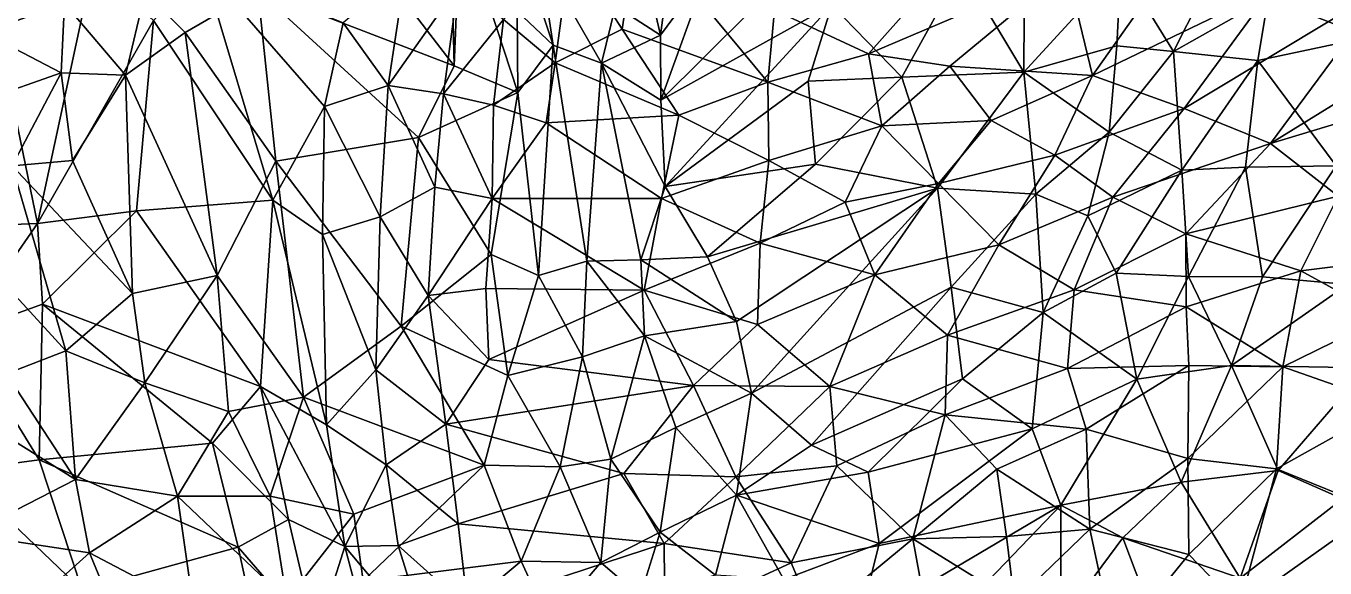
# Model space of a CAD drawing. Header units: metres. Extents: x -887 to 648, y -818 to 707.
# Drawn here: x -321 to 202, y -394 to -176 of the extents above; entities that cross this region are included whole.
import ezdxf

# ---------------------------------------------------------------- set-up
doc = ezdxf.new("R2010")
doc.units = ezdxf.units.M

msp = doc.modelspace()

# ---------------------------------------------------------------- linework, layer by layer
at = {"layer": '10k-small'}
for points in [[(-148.42, -191.85, -613.54), (-180.88, -149.43, -611.93), (-149.79, -135.46, -589.4)], [(-148.42, -191.85, -613.54), (-149.79, -135.46, -589.4), (-145.99, -131.81, -585.45)], [(-122.87, -202.6, -606.39), (-148.42, -191.85, -613.54), (-145.99, -131.81, -585.45)], [(-122.87, -202.6, -606.39), (-145.99, -131.81, -585.45), (-123.06, -169.87, -591.87)], [(-80.88, -177.15, 651.73), (-74.57, -135.22, 621.56), (-101.68, -144.79, 622.3)], [(-22.24, -198.41, 686.6), (-74.57, -135.22, 621.56), (-80.88, -177.15, 651.73)], [(-22.24, -198.41, 686.6), (-19.56, -169.42, 665.07), (-74.57, -135.22, 621.56)], [(-107.78, -190.72, 650.97), (-101.68, -144.79, 622.3), (-128.65, -173.27, 635.18)], [(-107.78, -190.72, 650.97), (-80.88, -177.15, 651.73), (-101.68, -144.79, 622.3)], [(18.38, -187.04, 688.96), (58.88, -141.48, 659.98), (-19.56, -169.42, 665.07)], [(18.38, -187.04, 688.96), (98.26, -152.93, 675.25), (58.88, -141.48, 659.98)], [(80.85, -194.47, -688.14), (55.91, -152.68, -668.2), (81.17, -146.41, -677.24)], [(80.85, -194.47, -688.14), (81.17, -146.41, -677.24), (119.9, -151.74, -690.63)], [(141.08, -186.12, -699.84), (119.9, -151.74, -690.63), (162.86, -143.06, -694.1)], [(141.08, -186.12, -699.84), (162.86, -143.06, -694.1), (179.26, -164.48, -697.57)], [(219.41, -180.31, -693.51), (179.26, -164.48, -697.57), (207.65, -141.53, -690.44)], [(-316.26, -255.37, 717.58), (-293.84, -151.07, 698.28), (-334.07, -169.28, 711.7)], [(-316.26, -255.37, 717.58), (-269.56, -173.63, 692.63), (-293.84, -151.07, 698.28)], [(-148.42, -191.85, -613.54), (-227.55, -161.46, -637.29), (-180.88, -149.43, -611.93)], [(-108.54, -183.52, -595.48), (-117.46, -156.78, -599.37), (-114.07, -147.37, -605.19)], [(-89.16, -190.79, -598.6), (-108.54, -183.52, -595.48), (-114.07, -147.37, -605.19)], [(-89.16, -190.79, -598.6), (-114.07, -147.37, -605.19), (-83.51, -167.94, -605.28)], [(-65.45, -179.55, -601.58), (-83.51, -167.94, -605.28), (-72.22, -149.84, -609.8)], [(-63.32, -164.31, -597.19), (-65.45, -179.55, -601.58), (-72.22, -149.84, -609.8)], [(-338.01, -178.44, -671.09), (-357.65, -151.68, -677.24), (-305.33, -166.82, -664.48)], [(-221.52, -245.96, 678.67), (-249.47, -152.19, 680.44), (-269.56, -173.63, 692.63)], [(-221.52, -245.96, 678.67), (-200.71, -208.22, 662.86), (-249.47, -152.19, 680.44)], [(-200.71, -208.22, 662.86), (-193.2, -174.56, 650.47), (-249.47, -152.19, 680.44)], [(-175.07, -199.76, 650.66), (-168.04, -153.68, 629.2), (-193.2, -174.56, 650.47)], [(-175.07, -199.76, 650.66), (-146.98, -159.96, 627.44), (-168.04, -153.68, 629.2)], [(-108.54, -183.52, -595.48), (-123.06, -169.87, -591.87), (-117.46, -156.78, -599.37)], [(-65.26, -205.78, -613.29), (-65.45, -179.55, -601.58), (-46.64, -154.03, -605.77)], [(-65.45, -179.55, -601.58), (-63.32, -164.31, -597.19), (-46.64, -154.03, -605.77)], [(-65.26, -205.78, -613.29), (-46.64, -154.03, -605.77), (-12.04, -152.73, -630.54)], [(-65.26, -205.78, -613.29), (-12.04, -152.73, -630.54), (3.53, -167.48, -645.97)], [(31.8, -196.45, -667.92), (3.53, -167.48, -645.97), (55.91, -152.68, -668.2)], [(51.09, -192.08, 698.65), (98.26, -152.93, 675.25), (18.38, -187.04, 688.96)], [(31.8, -196.45, -667.92), (55.91, -152.68, -668.2), (80.85, -194.47, -688.14)], [(108.48, -195.83, 707.54), (98.26, -152.93, 675.25), (51.09, -192.08, 698.65)], [(80.85, -194.47, -688.14), (119.9, -151.74, -690.63), (118.39, -183.8, -696.24)], [(108.48, -195.83, 707.54), (137.11, -155.3, 680.74), (98.26, -152.93, 675.25)], [(108.48, -195.83, 707.54), (180.72, -160.92, 684.64), (137.11, -155.3, 680.74)], [(141.08, -186.12, -699.84), (118.39, -183.8, -696.24), (119.9, -151.74, -690.63)], [(-256.73, -178.5, -652.25), (-272.91, -162.24, -654.41), (-227.55, -161.46, -637.29)], [(-220.29, -230.31, -656.09), (-256.73, -178.5, -652.25), (-227.55, -161.46, -637.29)], [(-220.29, -230.31, -656.09), (-227.55, -161.46, -637.29), (-162.76, -220.75, -629.85)], [(-162.76, -220.75, -629.85), (-227.55, -161.46, -637.29), (-148.42, -191.85, -613.54)], [(-152.73, -203.12, 648.35), (-146.98, -159.96, 627.44), (-175.07, -199.76, 650.66)], [(-152.73, -203.12, 648.35), (-128.65, -173.27, 635.18), (-146.98, -159.96, 627.44)], [(145.46, -209.13, 715.25), (180.72, -160.92, 684.64), (108.48, -195.83, 707.54)], [(180.15, -223.11, 718.79), (226.99, -159.88, 680.63), (145.46, -209.13, 715.25)], [(145.46, -209.13, 715.25), (226.99, -159.88, 680.63), (180.72, -160.92, 684.64)], [(180.15, -223.11, 718.79), (253.89, -177.72, 684.98), (226.99, -159.88, 680.63)], [(-306.72, -194.74, -667.33), (-338.01, -178.44, -671.09), (-305.33, -166.82, -664.48)], [(-280.85, -195.6, -662.63), (-306.72, -194.74, -667.33), (-305.33, -166.82, -664.48)], [(-280.85, -195.6, -662.63), (-305.33, -166.82, -664.48), (-272.91, -162.24, -654.41)], [(-280.85, -195.6, -662.63), (-272.91, -162.24, -654.41), (-256.73, -178.5, -652.25)], [(175.12, -189.81, -700.32), (141.08, -186.12, -699.84), (179.26, -164.48, -697.57)], [(175.12, -189.81, -700.32), (179.26, -164.48, -697.57), (219.41, -180.31, -693.51)], [(-358.72, -257.14, 727.93), (-316.26, -255.37, 717.58), (-334.07, -169.28, 711.7)], [(-122.87, -202.6, -606.39), (-123.06, -169.87, -591.87), (-108.54, -183.52, -595.48)], [(-89.16, -190.79, -598.6), (-83.51, -167.94, -605.28), (-65.45, -179.55, -601.58)], [(-63.47, -240.49, -624.87), (-65.26, -205.78, -613.29), (3.53, -167.48, -645.97)], [(-63.47, -240.49, -624.87), (3.53, -167.48, -645.97), (-5.93, -198.08, -648.48)], [(-22.24, -198.41, 686.6), (18.38, -187.04, 688.96), (-19.56, -169.42, 665.07)], [(-5.93, -198.08, -648.48), (3.53, -167.48, -645.97), (31.8, -196.45, -667.92)], [(-316.26, -255.37, 717.58), (-276.37, -250.31, 702.54), (-269.56, -173.63, 692.63)], [(-276.37, -250.31, 702.54), (-221.52, -245.96, 678.67), (-269.56, -173.63, 692.63)], [(-200.71, -208.22, 662.86), (-175.07, -199.76, 650.66), (-193.2, -174.56, 650.47)], [(-132.59, -207.68, 652.85), (-128.65, -173.27, 635.18), (-152.73, -203.12, 648.35)], [(-132.59, -207.68, 652.85), (-107.78, -190.72, 650.97), (-128.65, -173.27, 635.18)], [(-58, -211.74, 682.99), (-80.88, -177.15, 651.73), (-107.78, -190.72, 650.97)], [(-58, -211.74, 682.99), (-22.24, -198.41, 686.6), (-80.88, -177.15, 651.73)], [(180.15, -223.11, 718.79), (298.64, -187.34, 679.83), (253.89, -177.72, 684.98)], [(-337.33, -205.49, -672.11), (-338.01, -178.44, -671.09), (-306.72, -194.74, -667.33)], [(-243.85, -276.35, -676.04), (-280.85, -195.6, -662.63), (-256.73, -178.5, -652.25)], [(-243.85, -276.35, -676.04), (-256.73, -178.5, -652.25), (-220.29, -230.31, -656.09)], [(-65.26, -205.78, -613.29), (-89.16, -190.79, -598.6), (-65.45, -179.55, -601.58)], [(206.64, -232.09, -694.08), (175.12, -189.81, -700.32), (219.41, -180.31, -693.51)], [(-114.54, -276.26, -629.8), (-122.87, -202.6, -606.39), (-108.54, -183.52, -595.48)], [(-114.54, -276.26, -629.8), (-108.54, -183.52, -595.48), (-95.03, -270.53, -625.38)], [(-95.03, -270.53, -625.38), (-108.54, -183.52, -595.48), (-89.16, -190.79, -598.6)], [(23.67, -216.06, 709.89), (18.38, -187.04, 688.96), (-22.24, -198.41, 686.6)], [(23.67, -216.06, 709.89), (51.09, -192.08, 698.65), (18.38, -187.04, 688.96)], [(115.29, -218.54, -698.03), (80.85, -194.47, -688.14), (118.39, -183.8, -696.24)], [(115.29, -218.54, -698.03), (118.39, -183.8, -696.24), (141.08, -186.12, -699.84)], [(144.53, -233.85, -699.9), (115.29, -218.54, -698.03), (141.08, -186.12, -699.84)], [(144.53, -233.85, -699.9), (141.08, -186.12, -699.84), (175.12, -189.81, -700.32)], [(207.44, -244.35, 721.13), (298.64, -187.34, 679.83), (180.15, -223.11, 718.79)], [(-162.76, -220.75, -629.85), (-148.42, -191.85, -613.54), (-122.87, -202.6, -606.39)], [(-111.46, -214.84, 663.2), (-107.78, -190.72, 650.97), (-132.59, -207.68, 652.85)], [(-111.46, -214.84, 663.2), (-58, -211.74, 682.99), (-107.78, -190.72, 650.97)], [(-95.03, -270.53, -625.38), (-89.16, -190.79, -598.6), (-73.29, -270.02, -628.88)], [(-73.29, -270.02, -628.88), (-89.16, -190.79, -598.6), (-63.47, -240.49, -624.87)], [(-63.47, -240.49, -624.87), (-89.16, -190.79, -598.6), (-65.26, -205.78, -613.29)], [(23.67, -216.06, 709.89), (67.74, -213.94, 715.47), (51.09, -192.08, 698.65)], [(67.74, -213.94, 715.47), (108.48, -195.83, 707.54), (51.09, -192.08, 698.65)], [(144.53, -233.85, -699.9), (175.12, -189.81, -700.32), (170.14, -232.65, -698.98)], [(170.14, -232.65, -698.98), (175.12, -189.81, -700.32), (206.64, -232.09, -694.08)], [(-326.45, -232.19, -674.95), (-337.33, -205.49, -672.11), (-306.72, -194.74, -667.33)], [(-326.45, -232.19, -674.95), (-306.72, -194.74, -667.33), (-302.06, -230, -673.21)], [(-302.06, -230, -673.21), (-306.72, -194.74, -667.33), (-280.85, -195.6, -662.63)], [(-277.93, -283.58, -683.19), (-302.06, -230, -673.21), (-280.85, -195.6, -662.63)], [(-277.93, -283.58, -683.19), (-280.85, -195.6, -662.63), (-243.85, -276.35, -676.04)], [(-63.47, -240.49, -624.87), (-5.93, -198.08, -648.48), (-2.93, -231.54, -656.54)], [(-21.71, -230, 705.83), (-22.24, -198.41, 686.6), (-58, -211.74, 682.99)], [(-21.71, -230, 705.83), (23.67, -216.06, 709.89), (-22.24, -198.41, 686.6)], [(-2.93, -231.54, -656.54), (-5.93, -198.08, -648.48), (31.8, -196.45, -667.92)], [(46.13, -241.08, -679.94), (-2.93, -231.54, -656.54), (31.8, -196.45, -667.92)], [(46.13, -241.08, -679.94), (31.8, -196.45, -667.92), (80.85, -194.47, -688.14)], [(85.66, -243.58, -691.93), (46.13, -241.08, -679.94), (80.85, -194.47, -688.14)], [(93.42, -227.85, 724.9), (108.48, -195.83, 707.54), (67.74, -213.94, 715.47)], [(85.66, -243.58, -691.93), (80.85, -194.47, -688.14), (115.29, -218.54, -698.03)], [(93.42, -227.85, 724.9), (145.46, -209.13, 715.25), (108.48, -195.83, 707.54)], [(-178.21, -252.75, 665.25), (-175.07, -199.76, 650.66), (-200.71, -208.22, 662.86)], [(-178.21, -252.75, 665.25), (-156.24, -240.79, 661.83), (-175.07, -199.76, 650.66)], [(-156.24, -240.79, 661.83), (-152.73, -203.12, 648.35), (-175.07, -199.76, 650.66)], [(-133.53, -267.89, -632.74), (-162.76, -220.75, -629.85), (-122.87, -202.6, -606.39)], [(-133.13, -245.34, 668.74), (-152.73, -203.12, 648.35), (-156.24, -240.79, 661.83)], [(-133.13, -245.34, 668.74), (-132.59, -207.68, 652.85), (-152.73, -203.12, 648.35)], [(-114.54, -276.26, -629.8), (-133.53, -267.89, -632.74), (-122.87, -202.6, -606.39)], [(-201.43, -259.82, 672.23), (-200.71, -208.22, 662.86), (-221.52, -245.96, 678.67)], [(-201.43, -259.82, 672.23), (-178.21, -252.75, 665.25), (-200.71, -208.22, 662.86)], [(-133.13, -245.34, 668.74), (-111.46, -214.84, 663.2), (-132.59, -207.68, 652.85)], [(116.67, -244.8, 732.08), (145.46, -209.13, 715.25), (93.42, -227.85, 724.9)], [(116.67, -244.8, 732.08), (180.15, -223.11, 718.79), (145.46, -209.13, 715.25)], [(-65.03, -245.34, 697.63), (-58, -211.74, 682.99), (-111.46, -214.84, 663.2)], [(-65.03, -245.34, 697.63), (-21.71, -230, 705.83), (-58, -211.74, 682.99)], [(46.47, -239.25, 725.85), (67.74, -213.94, 715.47), (23.67, -216.06, 709.89)], [(46.47, -239.25, 725.85), (93.42, -227.85, 724.9), (67.74, -213.94, 715.47)], [(-133.13, -245.34, 668.74), (-65.03, -245.34, 697.63), (-111.46, -214.84, 663.2)], [(8.9, -246.79, 722.31), (23.67, -216.06, 709.89), (-21.71, -230, 705.83)], [(8.9, -246.79, 722.31), (46.47, -239.25, 725.85), (23.67, -216.06, 709.89)], [(106.7, -252.29, -695.33), (85.66, -243.58, -691.93), (115.29, -218.54, -698.03)], [(106.7, -252.29, -695.33), (115.29, -218.54, -698.03), (144.53, -233.85, -699.9)], [(-169.74, -296.68, -653.87), (-220.29, -230.31, -656.09), (-162.76, -220.75, -629.85)], [(-169.74, -296.68, -653.87), (-162.76, -220.75, -629.85), (-133.53, -267.89, -632.74)], [(146.12, -259.48, 734.74), (180.15, -223.11, 718.79), (116.67, -244.8, 732.08)], [(146.12, -259.48, 734.74), (207.44, -244.35, 721.13), (180.15, -223.11, 718.79)], [(-277.93, -283.58, -683.19), (-326.45, -232.19, -674.95), (-302.06, -230, -673.21)], [(-25.3, -263.35, 719.55), (-21.71, -230, 705.83), (-65.03, -245.34, 697.63)], [(-25.3, -263.35, 719.55), (8.9, -246.79, 722.31), (-21.71, -230, 705.83)], [(70.89, -263.96, 738.1), (93.42, -227.85, 724.9), (46.47, -239.25, 725.85)], [(70.89, -263.96, 738.1), (116.67, -244.8, 732.08), (93.42, -227.85, 724.9)], [(-304.87, -306.63, -688.32), (-363.84, -242.17, -674.76), (-326.45, -232.19, -674.95)], [(-304.87, -306.63, -688.32), (-326.45, -232.19, -674.95), (-277.93, -283.58, -683.19)], [(-209.11, -325.31, -676.22), (-243.85, -276.35, -676.04), (-220.29, -230.31, -656.09)], [(-209.11, -325.31, -676.22), (-220.29, -230.31, -656.09), (-169.74, -296.68, -653.87)], [(-46.42, -268.8, -639.47), (-63.47, -240.49, -624.87), (-2.93, -231.54, -656.54)], [(-46.42, -268.8, -639.47), (-2.93, -231.54, -656.54), (46.13, -241.08, -679.94)], [(118.04, -275.31, -693.41), (106.7, -252.29, -695.33), (144.53, -233.85, -699.9)], [(147.2, -276.72, -693.26), (118.04, -275.31, -693.41), (144.53, -233.85, -699.9)], [(147.2, -276.72, -693.26), (144.53, -233.85, -699.9), (170.14, -232.65, -698.98)], [(176.92, -276.78, -690.46), (147.2, -276.72, -693.26), (170.14, -232.65, -698.98)], [(176.92, -276.78, -690.46), (170.14, -232.65, -698.98), (206.64, -232.09, -694.08)], [(211.17, -279.96, -683.57), (176.92, -276.78, -690.46), (206.64, -232.09, -694.08)], [(-73.29, -270.02, -628.88), (-63.47, -240.49, -624.87), (-46.42, -268.8, -639.47)], [(20.92, -276.04, 735.89), (46.47, -239.25, 725.85), (8.9, -246.79, 722.31)], [(20.92, -276.04, 735.89), (70.89, -263.96, 738.1), (46.47, -239.25, 725.85)], [(-328.66, -315.88, -687.47), (-363.84, -242.17, -674.76), (-304.87, -306.63, -688.32)], [(-158.96, -284.37, 673.91), (-156.24, -240.79, 661.83), (-178.21, -252.75, 665.25)], [(-158.96, -284.37, 673.91), (-133.13, -245.34, 668.74), (-156.24, -240.79, 661.83)], [(-158.96, -284.37, 673.91), (-135.75, -281.52, 680.24), (-133.13, -245.34, 668.74)], [(-72.01, -282.2, 708.32), (-133.13, -245.34, 668.74), (-135.75, -281.52, 680.24)], [(-72.01, -282.2, 708.32), (-65.03, -245.34, 697.63), (-133.13, -245.34, 668.74)], [(-72.01, -282.2, 708.32), (-25.3, -263.35, 719.55), (-65.03, -245.34, 697.63)], [(-34.8, -294.84, -646.93), (-46.42, -268.8, -639.47), (46.13, -241.08, -679.94)], [(-28.71, -323.61, -649.39), (-34.8, -294.84, -646.93), (46.13, -241.08, -679.94)], [(-28.71, -323.61, -649.39), (46.13, -241.08, -679.94), (51.66, -281.03, -680.2)], [(51.66, -281.03, -680.2), (46.13, -241.08, -679.94), (85.66, -243.58, -691.93)], [(88.68, -291.2, -687.57), (51.66, -281.03, -680.2), (85.66, -243.58, -691.93)], [(101.11, -282.12, 743.21), (116.67, -244.8, 732.08), (70.89, -263.96, 738.1)], [(88.68, -291.2, -687.57), (85.66, -243.58, -691.93), (106.7, -252.29, -695.33)], [(101.11, -282.12, 743.21), (146.12, -259.48, 734.74), (116.67, -244.8, 732.08)], [(192.46, -274.48, 731.11), (207.44, -244.35, 721.13), (146.12, -259.48, 734.74)], [(192.46, -274.48, 731.11), (272.68, -264.32, 709.69), (207.44, -244.35, 721.13)], [(-314.17, -287.83, 718.86), (-276.37, -250.31, 702.54), (-316.26, -255.37, 717.58)], [(-226.41, -320.97, 685.97), (-276.37, -250.31, 702.54), (-314.17, -287.83, 718.86)], [(-226.41, -320.97, 685.97), (-221.52, -245.96, 678.67), (-276.37, -250.31, 702.54)], [(-199.91, -336.43, 680.03), (-221.52, -245.96, 678.67), (-226.41, -320.97, 685.97)], [(-199.91, -336.43, 680.03), (-201.43, -259.82, 672.23), (-221.52, -245.96, 678.67)], [(20.92, -276.04, 735.89), (8.9, -246.79, 722.31), (-25.3, -263.35, 719.55)], [(-346.98, -299.65, 727.94), (-316.26, -255.37, 717.58), (-358.72, -257.14, 727.93)], [(-346.98, -299.65, 727.94), (-314.17, -287.83, 718.86), (-316.26, -255.37, 717.58)], [(-179.94, -314.3, 676.34), (-178.21, -252.75, 665.25), (-201.43, -259.82, 672.23)], [(-179.94, -314.3, 676.34), (-158.96, -284.37, 673.91), (-178.21, -252.75, 665.25)], [(88.68, -291.2, -687.57), (106.7, -252.29, -695.33), (118.04, -275.31, -693.41)], [(-199.91, -336.43, 680.03), (-179.94, -314.3, 676.34), (-201.43, -259.82, 672.23)], [(146.26, -288.89, 741.03), (146.12, -259.48, 734.74), (101.11, -282.12, 743.21)], [(146.26, -288.89, 741.03), (192.46, -274.48, 731.11), (146.12, -259.48, 734.74)], [(-26.34, -295.99, 728.7), (-25.3, -263.35, 719.55), (-72.01, -282.2, 708.32)], [(-26.34, -295.99, 728.7), (20.92, -276.04, 735.89), (-25.3, -263.35, 719.55)], [(50.2, -300.31, 745.62), (70.89, -263.96, 738.1), (20.92, -276.04, 735.89)], [(50.2, -300.31, 745.62), (101.11, -282.12, 743.21), (70.89, -263.96, 738.1)], [(226.29, -292.93, 725.72), (272.68, -264.32, 709.69), (192.46, -274.48, 731.11)], [(-126.82, -316.51, -644.22), (-169.74, -296.68, -653.87), (-133.53, -267.89, -632.74)], [(-126.82, -316.51, -644.22), (-133.53, -267.89, -632.74), (-114.54, -276.26, -629.8)], [(-96.82, -309.11, -636.48), (-114.54, -276.26, -629.8), (-95.03, -270.53, -625.38)], [(-96.82, -309.11, -636.48), (-95.03, -270.53, -625.38), (-71.88, -300.66, -636.42)], [(-71.88, -300.66, -636.42), (-95.03, -270.53, -625.38), (-73.29, -270.02, -628.88)], [(-34.8, -294.84, -646.93), (-73.29, -270.02, -628.88), (-46.42, -268.8, -639.47)], [(-71.88, -300.66, -636.42), (-73.29, -270.02, -628.88), (-34.8, -294.84, -646.93)], [(-273.01, -319.52, -688.95), (-277.93, -283.58, -683.19), (-243.85, -276.35, -676.04)], [(-239.29, -331.06, -685.59), (-273.01, -319.52, -688.95), (-243.85, -276.35, -676.04)], [(-239.29, -331.06, -685.59), (-243.85, -276.35, -676.04), (-209.11, -325.31, -676.22)], [(-126.82, -316.51, -644.22), (-114.54, -276.26, -629.8), (-96.82, -309.11, -636.48)], [(2.72, -320.96, 741.01), (20.92, -276.04, 735.89), (-26.34, -295.99, 728.7)], [(2.72, -320.96, 741.01), (50.2, -300.31, 745.62), (20.92, -276.04, 735.89)], [(126.37, -318.08, -683.15), (88.68, -291.2, -687.57), (118.04, -275.31, -693.41)], [(126.37, -318.08, -683.15), (118.04, -275.31, -693.41), (147.2, -276.72, -693.26)], [(126.37, -318.08, -683.15), (147.2, -276.72, -693.26), (164.46, -312.49, -682.39)], [(185.21, -313.1, 737.16), (192.46, -274.48, 731.11), (146.26, -288.89, 741.03)], [(164.46, -312.49, -682.39), (147.2, -276.72, -693.26), (176.92, -276.78, -690.46)], [(164.46, -312.49, -682.39), (176.92, -276.78, -690.46), (211.17, -279.96, -683.57)], [(185.21, -313.1, 737.16), (226.29, -292.93, 725.72), (192.46, -274.48, 731.11)], [(-134.49, -310.17, 687.89), (-135.75, -281.52, 680.24), (-158.96, -284.37, 673.91)], [(-134.49, -310.17, 687.89), (-72.01, -282.2, 708.32), (-135.75, -281.52, 680.24)], [(-52.04, -320.58, 724.53), (-72.01, -282.2, 708.32), (-134.49, -310.17, 687.89)], [(-52.04, -320.58, 724.53), (-26.34, -295.99, 728.7), (-72.01, -282.2, 708.32)], [(-4.64, -344.56, -654.5), (-28.71, -323.61, -649.39), (51.66, -281.03, -680.2)], [(-4.64, -344.56, -654.5), (51.66, -281.03, -680.2), (56.23, -317.9, -675.51)], [(98.49, -313.7, 748.55), (101.11, -282.12, 743.21), (50.2, -300.31, 745.62)], [(56.23, -317.9, -675.51), (51.66, -281.03, -680.2), (88.68, -291.2, -687.57)], [(98.49, -313.7, 748.55), (146.26, -288.89, 741.03), (101.11, -282.12, 743.21)], [(219, -313.52, -672.12), (164.46, -312.49, -682.39), (211.17, -279.96, -683.57)], [(-273.01, -319.52, -688.95), (-304.87, -306.63, -688.32), (-277.93, -283.58, -683.19)], [(-151.78, -336.22, 685.39), (-158.96, -284.37, 673.91), (-179.94, -314.3, 676.34)], [(-151.78, -336.22, 685.39), (-134.49, -310.17, 687.89), (-158.96, -284.37, 673.91)], [(-315.6, -350.54, 718.79), (-314.17, -287.83, 718.86), (-346.98, -299.65, 727.94)], [(-315.6, -350.54, 718.79), (-245.7, -343.76, 693.74), (-314.17, -287.83, 718.86)], [(-245.7, -343.76, 693.74), (-226.41, -320.97, 685.97), (-314.17, -287.83, 718.86)], [(84.21, -337.99, -674.87), (56.23, -317.9, -675.51), (88.68, -291.2, -687.57)], [(84.21, -337.99, -674.87), (88.68, -291.2, -687.57), (126.37, -318.08, -683.15)], [(98.49, -313.7, 748.55), (147.34, -312.58, 743.7), (146.26, -288.89, 741.03)], [(185.21, -313.1, 737.16), (146.26, -288.89, 741.03), (147.34, -312.58, 743.7)], [(-136.32, -352.7, -654.1), (-209.11, -325.31, -676.22), (-169.74, -296.68, -653.87)], [(-136.32, -352.7, -654.1), (-169.74, -296.68, -653.87), (-126.82, -316.51, -644.22)], [(-28.71, -323.61, -649.39), (-71.88, -300.66, -636.42), (-34.8, -294.84, -646.93)], [(2.72, -320.96, 741.01), (-26.34, -295.99, 728.7), (-52.04, -320.58, 724.53)], [(228.73, -328.34, 726.03), (226.29, -292.93, 725.72), (185.21, -313.1, 737.16)], [(-348.56, -354.89, 727.23), (-315.6, -350.54, 718.79), (-346.98, -299.65, 727.94)], [(-85.36, -350.21, -643.86), (-96.82, -309.11, -636.48), (-71.88, -300.66, -636.42)], [(-85.36, -350.21, -643.86), (-71.88, -300.66, -636.42), (-59.17, -337.46, -643.63)], [(-59.17, -337.46, -643.63), (-71.88, -300.66, -636.42), (-28.71, -323.61, -649.39)], [(49.23, -332.39, 749.55), (50.2, -300.31, 745.62), (2.72, -320.96, 741.01)], [(49.23, -332.39, 749.55), (98.49, -313.7, 748.55), (50.2, -300.31, 745.62)], [(-300.96, -358.4, -692.12), (-328.66, -315.88, -687.47), (-304.87, -306.63, -688.32)], [(-300.96, -358.4, -692.12), (-304.87, -306.63, -688.32), (-273.01, -319.52, -688.95)], [(-151.78, -336.22, 685.39), (-52.04, -320.58, 724.53), (-134.49, -310.17, 687.89)], [(-105.8, -353.3, -646.82), (-126.82, -316.51, -644.22), (-96.82, -309.11, -636.48)], [(-105.8, -353.3, -646.82), (-96.82, -309.11, -636.48), (-85.36, -350.21, -643.86)], [(106.05, -338.16, 749.91), (98.49, -313.7, 748.55), (49.23, -332.39, 749.55)], [(106.05, -338.16, 749.91), (147.34, -312.58, 743.7), (98.49, -313.7, 748.55)], [(146.91, -349.93, 744.78), (147.34, -312.58, 743.7), (106.05, -338.16, 749.91)], [(144.26, -359.48, -666.99), (126.37, -318.08, -683.15), (164.46, -312.49, -682.39)], [(144.26, -359.48, -666.99), (164.46, -312.49, -682.39), (183.24, -354.81, -663.87)], [(146.91, -349.93, 744.78), (185.21, -313.1, 737.16), (147.34, -312.58, 743.7)], [(182.67, -354.18, 737.11), (185.21, -313.1, 737.16), (146.91, -349.93, 744.78)], [(183.24, -354.81, -663.87), (164.46, -312.49, -682.39), (219, -313.52, -672.12)], [(182.67, -354.18, 737.11), (228.73, -328.34, 726.03), (185.21, -313.1, 737.16)], [(209.22, -366.21, -654.09), (183.24, -354.81, -663.87), (219, -313.52, -672.12)], [(-300.96, -358.4, -692.12), (-351.24, -326.96, -684.89), (-328.66, -315.88, -687.47)], [(-175.79, -352.49, 681.45), (-179.94, -314.3, 676.34), (-199.91, -336.43, 680.03)], [(-175.79, -352.49, 681.45), (-151.78, -336.22, 685.39), (-179.94, -314.3, 676.34)], [(-105.8, -353.3, -646.82), (-136.32, -352.7, -654.1), (-126.82, -316.51, -644.22)], [(18.26, -355.48, -657.54), (-4.64, -344.56, -654.5), (56.23, -317.9, -675.51)], [(18.26, -355.48, -657.54), (56.23, -317.9, -675.51), (84.21, -337.99, -674.87)], [(95.79, -368.8, -664.4), (84.21, -337.99, -674.87), (126.37, -318.08, -683.15)], [(95.79, -368.8, -664.4), (126.37, -318.08, -683.15), (144.26, -359.48, -666.99)], [(-259.87, -365.16, -692.13), (-300.96, -358.4, -692.12), (-273.01, -319.52, -688.95)], [(-259.87, -365.16, -692.13), (-273.01, -319.52, -688.95), (-239.29, -331.06, -685.59)], [(-215.18, -374.6, 684.09), (-226.41, -320.97, 685.97), (-245.7, -343.76, 693.74)], [(-192.54, -385.45, 680.98), (-199.91, -336.43, 680.03), (-226.41, -320.97, 685.97)], [(-192.54, -385.45, 680.98), (-226.41, -320.97, 685.97), (-215.18, -374.6, 684.09)], [(-80.19, -355.98, 716.4), (-52.04, -320.58, 724.53), (-151.78, -336.22, 685.39)], [(-35.03, -357.39, 732.43), (-52.04, -320.58, 724.53), (-80.19, -355.98, 716.4)], [(-34.82, -364.68, -646.8), (-59.17, -337.46, -643.63), (-28.71, -323.61, -649.39)], [(-35.03, -357.39, 732.43), (2.72, -320.96, 741.01), (-52.04, -320.58, 724.53)], [(-35.03, -357.39, 732.43), (5.56, -352.89, 743.29), (2.72, -320.96, 741.01)], [(-34.82, -364.68, -646.8), (-28.71, -323.61, -649.39), (-4.64, -344.56, -654.5)], [(5.56, -352.89, 743.29), (49.23, -332.39, 749.55), (2.72, -320.96, 741.01)], [(-344.11, -380.62, -683.67), (-351.24, -326.96, -684.89), (-300.96, -358.4, -692.12)], [(-222.53, -365.15, -685.99), (-239.29, -331.06, -685.59), (-209.11, -325.31, -676.22)], [(-188.91, -372.34, -676.03), (-222.53, -365.15, -685.99), (-209.11, -325.31, -676.22)], [(-188.91, -372.34, -676.03), (-209.11, -325.31, -676.22), (-136.32, -352.7, -654.1)], [(222.99, -370.48, 724.17), (228.73, -328.34, 726.03), (182.67, -354.18, 737.11)], [(-259.87, -365.16, -692.13), (-239.29, -331.06, -685.59), (-222.53, -365.15, -685.99)], [(36.22, -382.26, 746.82), (49.23, -332.39, 749.55), (5.56, -352.89, 743.29)], [(36.22, -382.26, 746.82), (70.01, -354.3, 750.68), (49.23, -332.39, 749.55)], [(70.01, -354.3, 750.68), (106.05, -338.16, 749.91), (49.23, -332.39, 749.55)], [(-192.54, -385.45, 680.98), (-175.79, -352.49, 681.45), (-199.91, -336.43, 680.03)], [(-146.88, -376.27, 690.18), (-151.78, -336.22, 685.39), (-175.79, -352.49, 681.45)], [(-146.88, -376.27, 690.18), (-80.19, -355.98, 716.4), (-151.78, -336.22, 685.39)], [(-65.49, -379.61, -643.63), (-85.36, -350.21, -643.86), (-59.17, -337.46, -643.63)], [(-65.49, -379.61, -643.63), (-59.17, -337.46, -643.63), (-34.82, -364.68, -646.8)], [(22.67, -384.23, -650.3), (18.26, -355.48, -657.54), (84.21, -337.99, -674.87)], [(22.67, -384.23, -650.3), (84.21, -337.99, -674.87), (95.79, -368.8, -664.4)], [(107.47, -378.42, 748.39), (106.05, -338.16, 749.91), (70.01, -354.3, 750.68)], [(107.47, -378.42, 748.39), (146.91, -349.93, 744.78), (106.05, -338.16, 749.91)], [(-235.46, -385.63, 689.23), (-245.7, -343.76, 693.74), (-315.6, -350.54, 718.79)], [(-235.46, -385.63, 689.23), (-215.18, -374.6, 684.09), (-245.7, -343.76, 693.74)], [(-34.82, -364.68, -646.8), (-4.64, -344.56, -654.5), (18.26, -355.48, -657.54)], [(-89.42, -391.84, -645.66), (-105.8, -353.3, -646.82), (-85.36, -350.21, -643.86)], [(-89.42, -391.84, -645.66), (-85.36, -350.21, -643.86), (-65.49, -379.61, -643.63)], [(147.34, -388.63, 741), (146.91, -349.93, 744.78), (107.47, -378.42, 748.39)], [(147.34, -388.63, 741), (182.67, -354.18, 737.11), (146.91, -349.93, 744.78)], [(-298.19, -402.95, 710.36), (-315.6, -350.54, 718.79), (-348.56, -354.89, 727.23)], [(-324.69, -411.64, 716.32), (-298.19, -402.95, 710.36), (-348.56, -354.89, 727.23)], [(-298.19, -402.95, 710.36), (-235.46, -385.63, 689.23), (-315.6, -350.54, 718.79)], [(-192.54, -385.45, 680.98), (-171, -384.98, 682.94), (-175.79, -352.49, 681.45)], [(-185.11, -399.27, -676.64), (-188.91, -372.34, -676.03), (-136.32, -352.7, -654.1)], [(-185.11, -399.27, -676.64), (-136.32, -352.7, -654.1), (-121.44, -391.31, -653.46)], [(-171, -384.98, 682.94), (-146.88, -376.27, 690.18), (-175.79, -352.49, 681.45)], [(-121.44, -391.31, -653.46), (-136.32, -352.7, -654.1), (-105.8, -353.3, -646.82)], [(-89.42, -391.84, -645.66), (-121.44, -391.31, -653.46), (-105.8, -353.3, -646.82)], [(-12.77, -391.93, 735.85), (5.56, -352.89, 743.29), (-35.03, -357.39, 732.43)], [(22.67, -384.23, -650.3), (-34.82, -364.68, -646.8), (18.26, -355.48, -657.54)], [(-12.77, -391.93, 735.85), (36.22, -382.26, 746.82), (5.56, -352.89, 743.29)], [(36.22, -382.26, 746.82), (73.87, -381.4, 748.86), (70.01, -354.3, 750.68)], [(73.87, -381.4, 748.86), (107.47, -378.42, 748.39), (70.01, -354.3, 750.68)], [(168.02, -398.11, -647.13), (144.26, -359.48, -666.99), (183.24, -354.81, -663.87)], [(167.71, -409.75, 732.98), (182.67, -354.18, 737.11), (147.34, -388.63, 741)], [(167.71, -409.75, 732.98), (222.99, -370.48, 724.17), (182.67, -354.18, 737.11)], [(168.02, -398.11, -647.13), (183.24, -354.81, -663.87), (209.22, -366.21, -654.09)], [(-295.24, -387.93, -690.88), (-344.11, -380.62, -683.67), (-300.96, -358.4, -692.12)], [(-295.24, -387.93, -690.88), (-300.96, -358.4, -692.12), (-259.87, -365.16, -692.13)], [(-63.9, -384.15, 721.47), (-80.19, -355.98, 716.4), (-146.88, -376.27, 690.18)], [(-63.9, -384.15, 721.47), (-35.03, -357.39, 732.43), (-80.19, -355.98, 716.4)], [(-12.77, -391.93, 735.85), (-35.03, -357.39, 732.43), (-63.9, -384.15, 721.47)], [(120.71, -381.87, -658.57), (95.79, -368.8, -664.4), (144.26, -359.48, -666.99)], [(168.02, -398.11, -647.13), (120.71, -381.87, -658.57), (144.26, -359.48, -666.99)], [(-253.46, -410.01, -690), (-295.24, -387.93, -690.88), (-259.87, -365.16, -692.13)], [(-215.87, -407.04, -685.91), (-259.87, -365.16, -692.13), (-222.53, -365.15, -685.99)], [(-253.46, -410.01, -690), (-259.87, -365.16, -692.13), (-215.87, -407.04, -685.91)], [(-215.87, -407.04, -685.91), (-222.53, -365.15, -685.99), (-188.91, -372.34, -676.03)], [(-43.21, -397.01, -641.32), (-65.49, -379.61, -643.63), (-34.82, -364.68, -646.8)], [(-15.72, -398.63, -641.79), (-43.21, -397.01, -641.32), (-34.82, -364.68, -646.8)], [(-15.72, -398.63, -641.79), (-34.82, -364.68, -646.8), (22.67, -384.23, -650.3)], [(14.59, -416.82, -637.06), (22.67, -384.23, -650.3), (95.79, -368.8, -664.4)], [(28.24, -439.14, -627.13), (14.59, -416.82, -637.06), (95.79, -368.8, -664.4)], [(28.24, -439.14, -627.13), (95.79, -368.8, -664.4), (95.83, -415.63, -642.44)], [(95.83, -415.63, -642.44), (95.79, -368.8, -664.4), (120.71, -381.87, -658.57)], [(255.89, -409.76, 704.26), (222.99, -370.48, 724.17), (167.71, -409.75, 732.98)], [(222.25, -407.46, -630.75), (168.02, -398.11, -647.13), (209.22, -366.21, -654.09)], [(-203.98, -421.96, 678.03), (-215.18, -374.6, 684.09), (-235.46, -385.63, 689.23)], [(-215.87, -407.04, -685.91), (-188.91, -372.34, -676.03), (-185.11, -399.27, -676.64)], [(-203.98, -421.96, 678.03), (-192.54, -385.45, 680.98), (-215.18, -374.6, 684.09)], [(-142.94, -410.13, 689.82), (-146.88, -376.27, 690.18), (-171, -384.98, 682.94)], [(-142.94, -410.13, 689.82), (-63.9, -384.15, 721.47), (-146.88, -376.27, 690.18)], [(-360.33, -413.78, -672.61), (-344.11, -380.62, -683.67), (-319.54, -409.88, -684.53)], [(-319.54, -409.88, -684.53), (-344.11, -380.62, -683.67), (-295.24, -387.93, -690.88)], [(-73.61, -405.46, -642.18), (-89.42, -391.84, -645.66), (-65.49, -379.61, -643.63)], [(-73.61, -405.46, -642.18), (-65.49, -379.61, -643.63), (-43.21, -397.01, -641.32)], [(77.17, -407.62, 744.64), (73.87, -381.4, 748.86), (36.22, -382.26, 746.82)], [(77.17, -407.62, 744.64), (107.47, -378.42, 748.39), (73.87, -381.4, 748.86)], [(117.52, -425.27, 738.32), (107.47, -378.42, 748.39), (77.17, -407.62, 744.64)], [(117.52, -425.27, 738.32), (147.34, -388.63, 741), (107.47, -378.42, 748.39)], [(-226.43, -427.04, 682.02), (-235.46, -385.63, 689.23), (-298.19, -402.95, 710.36)], [(-226.43, -427.04, 682.02), (-203.98, -421.96, 678.03), (-235.46, -385.63, 689.23)], [(-182.38, -423.38, 677.53), (-192.54, -385.45, 680.98), (-203.98, -421.96, 678.03)], [(-158.15, -426.31, 682.31), (-171, -384.98, 682.94), (-192.54, -385.45, 680.98)], [(-158.15, -426.31, 682.31), (-192.54, -385.45, 680.98), (-182.38, -423.38, 677.53)], [(-158.15, -426.31, 682.31), (-142.94, -410.13, 689.82), (-171, -384.98, 682.94)], [(-63.61, -415.43, 717.87), (-63.9, -384.15, 721.47), (-142.94, -410.13, 689.82)], [(-63.61, -415.43, 717.87), (-12.77, -391.93, 735.85), (-63.9, -384.15, 721.47)], [(14.59, -416.82, -637.06), (-15.72, -398.63, -641.79), (22.67, -384.23, -650.3)], [(-3.12, -414.82, 734.15), (36.22, -382.26, 746.82), (-12.77, -391.93, 735.85)], [(44.48, -427.71, 738.56), (36.22, -382.26, 746.82), (-3.12, -414.82, 734.15)], [(44.48, -427.71, 738.56), (77.17, -407.62, 744.64), (36.22, -382.26, 746.82)], [(134.23, -417.48, -640.29), (95.83, -415.63, -642.44), (120.71, -381.87, -658.57)], [(134.23, -417.48, -640.29), (120.71, -381.87, -658.57), (168.02, -398.11, -647.13)], [(-275.81, -435.04, -685.27), (-319.54, -409.88, -684.53), (-295.24, -387.93, -690.88)], [(-275.81, -435.04, -685.27), (-295.24, -387.93, -690.88), (-253.46, -410.01, -690)], [(-178.37, -438.72, -672.32), (-185.11, -399.27, -676.64), (-121.44, -391.31, -653.46)], [(-178.37, -438.72, -672.32), (-121.44, -391.31, -653.46), (-110.1, -416.16, -649.04)], [(-110.1, -416.16, -649.04), (-121.44, -391.31, -653.46), (-89.42, -391.84, -645.66)], [(-110.1, -416.16, -649.04), (-89.42, -391.84, -645.66), (-73.61, -405.46, -642.18)], [(-63.61, -415.43, 717.87), (-3.12, -414.82, 734.15), (-12.77, -391.93, 735.85)], [(117.52, -425.27, 738.32), (167.71, -409.75, 732.98), (147.34, -388.63, 741)]]:
    msp.add_3dface(points, dxfattribs=at)

doc.saveas('drawing.dxf')
